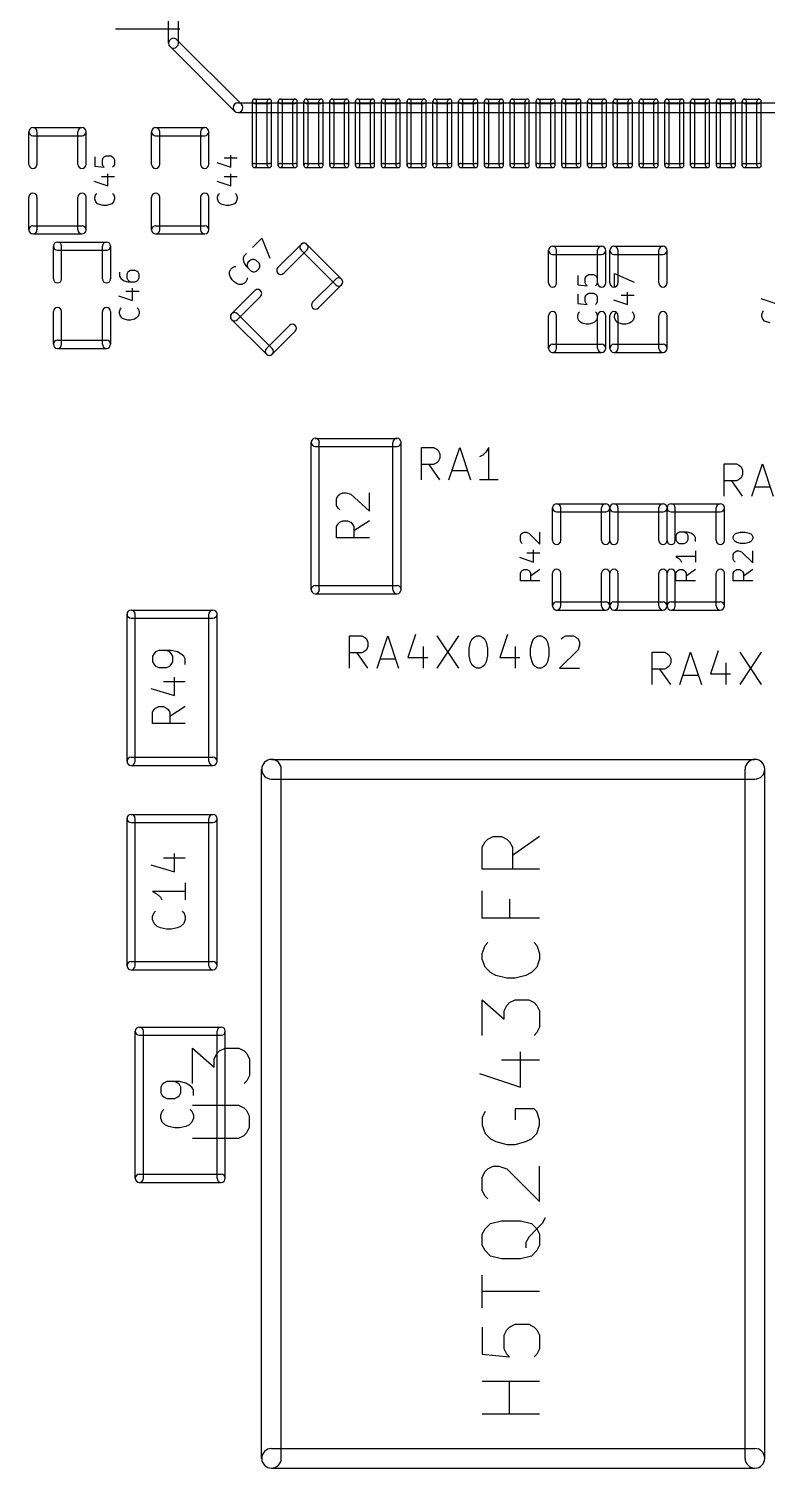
# Model space of a CAD drawing. Extents: x 51.7 to 137.6, y -122.1 to -55.4.
# Drawn here: x 101.28 to 112.74, y -122.11 to -99.75 of the extents above; entities that cross this region are included whole.
import ezdxf

# ---------------------------------------------------------------- set-up
doc = ezdxf.new("R2010")
doc.units = 0
doc.header["$MEASUREMENT"] = 0
doc.layers.add('BLACK', color=250, linetype='CONTINUOUS')

msp = doc.modelspace()

# ---------------------------------------------------------------- linework, layer by layer
at = {"layer": 'BLACK'}
for p, q in [((103.452, -99.9713), (103.452, -81.028)), ((103.604, -99.9713), (103.604, -81.028)), ((102.629, -99.7478), (103.627, -99.7478)), ((104.583, -100.918), (103.582, -99.9174)), ((104.475, -101.026), (103.474, -100.025)), ((104.529, -100.896), (123.472, -100.896)), ((104.529, -101.048), (123.472, -101.048)), ((104.752, -101.871), (104.752, -100.873)), ((104.785, -100.84), (105.016, -100.84)), ((104.785, -100.906), (105.016, -100.906)), ((104.818, -101.871), (104.818, -100.873)), ((104.983, -101.871), (104.983, -100.873)), ((105.049, -101.871), (105.049, -100.873)), ((105.154, -101.871), (105.154, -100.873)), ((105.187, -100.84), (105.415, -100.84)), ((105.187, -100.906), (105.415, -100.906)), ((105.22, -101.871), (105.22, -100.873)), ((105.382, -101.871), (105.382, -100.873)), ((105.448, -101.871), (105.448, -100.873)), ((105.552, -101.871), (105.552, -100.873)), ((105.585, -100.84), (105.817, -100.84)), ((105.585, -100.906), (105.817, -100.906)), ((105.618, -101.871), (105.618, -100.873)), ((105.783, -101.871), (105.783, -100.873)), ((105.85, -101.871), (105.85, -100.873)), ((105.954, -101.871), (105.954, -100.873)), ((105.987, -100.84), (106.215, -100.84)), ((105.987, -100.906), (106.215, -100.906)), ((106.02, -101.871), (106.02, -100.873)), ((106.182, -101.871), (106.182, -100.873)), ((106.248, -101.871), (106.248, -100.873)), ((106.352, -101.871), (106.352, -100.873)), ((106.385, -100.84), (106.617, -100.84)), ((106.385, -100.906), (106.617, -100.906)), ((106.418, -101.871), (106.418, -100.873)), ((106.584, -101.871), (106.584, -100.873)), ((106.65, -101.871), (106.65, -100.873)), ((106.754, -101.871), (106.754, -100.873)), ((106.787, -100.84), (107.015, -100.84)), ((106.787, -100.906), (107.015, -100.906)), ((106.82, -101.871), (106.82, -100.873)), ((106.982, -101.871), (106.982, -100.873)), ((107.048, -101.871), (107.048, -100.873)), ((107.153, -101.871), (107.153, -100.873)), ((107.186, -100.84), (107.417, -100.84)), ((107.186, -100.906), (107.417, -100.906)), ((107.219, -101.871), (107.219, -100.873)), ((107.384, -101.871), (107.384, -100.873)), ((107.45, -101.871), (107.45, -100.873)), ((107.554, -101.871), (107.554, -100.873)), ((107.587, -100.84), (107.815, -100.84)), ((107.587, -100.906), (107.815, -100.906)), ((107.62, -101.871), (107.62, -100.873)), ((107.782, -101.871), (107.782, -100.873)), ((107.849, -101.871), (107.849, -100.873)), ((107.953, -101.871), (107.953, -100.873)), ((107.986, -100.84), (108.217, -100.84)), ((107.986, -100.906), (108.217, -100.906)), ((108.019, -101.871), (108.019, -100.873)), ((108.184, -101.871), (108.184, -100.873)), ((108.25, -101.871), (108.25, -100.873)), ((108.354, -101.871), (108.354, -100.873)), ((108.387, -100.84), (108.616, -100.84)), ((108.387, -100.906), (108.616, -100.906)), ((108.42, -101.871), (108.42, -100.873)), ((108.583, -101.871), (108.583, -100.873)), ((108.649, -101.871), (108.649, -100.873)), ((108.753, -101.871), (108.753, -100.873)), ((108.786, -100.84), (109.017, -100.84)), ((108.786, -100.906), (109.017, -100.906)), ((108.819, -101.871), (108.819, -100.873)), ((108.984, -101.871), (108.984, -100.873)), ((109.05, -101.871), (109.05, -100.873)), ((109.154, -101.871), (109.154, -100.873)), ((109.187, -100.84), (109.416, -100.84)), ((109.187, -100.906), (109.416, -100.906)), ((109.22, -101.871), (109.22, -100.873)), ((109.383, -101.871), (109.383, -100.873)), ((109.449, -101.871), (109.449, -100.873)), ((109.553, -101.871), (109.553, -100.873)), ((109.586, -100.84), (109.817, -100.84)), ((109.586, -100.906), (109.817, -100.906)), ((109.619, -101.871), (109.619, -100.873)), ((109.784, -101.871), (109.784, -100.873)), ((109.85, -101.871), (109.85, -100.873)), ((109.954, -101.871), (109.954, -100.873)), ((109.987, -100.84), (110.216, -100.84)), ((109.987, -100.906), (110.216, -100.906)), ((110.02, -101.871), (110.02, -100.873)), ((110.183, -101.871), (110.183, -100.873)), ((110.249, -101.871), (110.249, -100.873)), ((110.353, -101.871), (110.353, -100.873)), ((110.386, -100.84), (110.617, -100.84)), ((110.386, -100.906), (110.617, -100.906)), ((110.419, -101.871), (110.419, -100.873)), ((110.584, -101.871), (110.584, -100.873)), ((110.65, -101.871), (110.65, -100.873)), ((110.754, -101.871), (110.754, -100.873)), ((110.787, -100.84), (111.016, -100.84)), ((110.787, -100.906), (111.016, -100.906)), ((110.82, -101.871), (110.82, -100.873)), ((110.983, -101.871), (110.983, -100.873)), ((111.049, -101.871), (111.049, -100.873)), ((111.153, -101.871), (111.153, -100.873)), ((111.186, -100.84), (111.417, -100.84)), ((111.186, -100.906), (111.417, -100.906)), ((111.219, -101.871), (111.219, -100.873)), ((111.384, -101.871), (111.384, -100.873)), ((111.45, -101.871), (111.45, -100.873)), ((111.554, -101.871), (111.554, -100.873)), ((111.587, -100.84), (111.816, -100.84)), ((111.587, -100.906), (111.816, -100.906)), ((111.62, -101.871), (111.62, -100.873)), ((111.783, -101.871), (111.783, -100.873)), ((111.849, -101.871), (111.849, -100.873)), ((111.953, -101.871), (111.953, -100.873)), ((111.986, -100.84), (112.217, -100.84)), ((111.986, -100.906), (112.217, -100.906)), ((112.019, -101.871), (112.019, -100.873)), ((112.184, -101.871), (112.184, -100.873)), ((112.25, -101.871), (112.25, -100.873)), ((112.354, -101.871), (112.354, -100.873)), ((112.387, -100.84), (112.616, -100.84)), ((112.387, -100.906), (112.616, -100.906)), ((112.421, -101.871), (112.421, -100.873)), ((112.583, -101.871), (112.583, -100.873)), ((112.649, -101.871), (112.649, -100.873)), ((101.283, -101.854), (101.283, -101.346)), ((101.346, -101.283), (102.108, -101.283)), ((101.346, -101.41), (102.108, -101.41)), ((101.41, -101.854), (101.41, -101.346)), ((102.045, -101.854), (102.045, -101.346)), ((102.172, -101.854), (102.172, -101.346)), ((103.188, -101.854), (103.188, -101.346)), ((103.251, -101.283), (104.013, -101.283)), ((103.251, -101.41), (104.013, -101.41)), ((103.315, -101.854), (103.315, -101.346)), ((103.95, -101.854), (103.95, -101.346)), ((104.077, -101.854), (104.077, -101.346)), ((102.453, -101.738), (102.482, -101.723)), ((102.482, -101.723), (102.554, -101.723)), ((102.554, -101.723), (102.583, -101.738)), ((104.416, -101.898), (104.416, -101.709)), ((102.308, -101.738), (102.308, -101.883)), ((102.308, -101.883), (102.453, -101.898)), ((102.424, -101.781), (102.438, -101.752)), ((102.424, -101.854), (102.424, -101.781)), ((102.438, -101.883), (102.424, -101.854)), ((102.438, -101.752), (102.453, -101.738)), ((102.453, -101.898), (102.438, -101.883)), ((102.583, -101.738), (102.598, -101.752)), ((102.598, -101.883), (102.583, -101.898)), ((102.598, -101.752), (102.612, -101.781)), ((102.612, -101.854), (102.598, -101.883)), ((102.612, -101.781), (102.612, -101.854)), ((104.198, -101.825), (104.416, -101.898)), ((104.314, -101.752), (104.517, -101.752)), ((104.785, -101.838), (105.016, -101.838)), ((104.785, -101.904), (105.016, -101.904)), ((105.187, -101.838), (105.415, -101.838)), ((105.187, -101.904), (105.415, -101.904)), ((105.585, -101.838), (105.817, -101.838)), ((105.585, -101.904), (105.817, -101.904)), ((105.987, -101.838), (106.215, -101.838)), ((105.987, -101.904), (106.215, -101.904)), ((106.385, -101.838), (106.617, -101.838)), ((106.385, -101.904), (106.617, -101.904)), ((106.787, -101.838), (107.015, -101.838)), ((106.787, -101.904), (107.015, -101.904)), ((107.186, -101.838), (107.417, -101.838)), ((107.186, -101.904), (107.417, -101.904)), ((107.587, -101.838), (107.815, -101.838)), ((107.587, -101.904), (107.815, -101.904)), ((107.986, -101.838), (108.217, -101.838)), ((107.986, -101.904), (108.217, -101.904)), ((108.387, -101.838), (108.616, -101.838)), ((108.387, -101.904), (108.616, -101.904)), ((108.786, -101.838), (109.017, -101.838)), ((108.786, -101.904), (109.017, -101.904)), ((109.187, -101.838), (109.416, -101.838)), ((109.187, -101.904), (109.416, -101.904)), ((109.586, -101.838), (109.817, -101.838)), ((109.586, -101.904), (109.817, -101.904)), ((109.987, -101.838), (110.216, -101.838)), ((109.987, -101.904), (110.216, -101.904)), ((110.386, -101.838), (110.617, -101.838)), ((110.386, -101.904), (110.617, -101.904)), ((110.787, -101.838), (111.016, -101.838)), ((110.787, -101.904), (111.016, -101.904)), ((111.186, -101.838), (111.417, -101.838)), ((111.186, -101.904), (111.417, -101.904)), ((111.587, -101.838), (111.816, -101.838)), ((111.587, -101.904), (111.816, -101.904)), ((111.986, -101.838), (112.217, -101.838)), ((111.986, -101.904), (112.217, -101.904)), ((112.387, -101.838), (112.616, -101.838)), ((112.387, -101.904), (112.616, -101.904)), ((102.293, -102.115), (102.511, -102.188)), ((102.409, -102.043), (102.612, -102.043)), ((102.511, -102.188), (102.511, -101.999)), ((104.198, -102.115), (104.416, -102.188)), ((104.314, -102.043), (104.517, -102.043)), ((104.416, -102.188), (104.416, -101.999)), ((101.283, -102.87), (101.283, -102.362)), ((101.41, -102.87), (101.41, -102.362)), ((102.045, -102.87), (102.045, -102.362)), ((102.172, -102.87), (102.172, -102.362)), ((102.308, -102.362), (102.322, -102.318)), ((102.308, -102.391), (102.308, -102.362)), ((102.322, -102.435), (102.308, -102.391)), ((102.322, -102.318), (102.337, -102.304)), ((102.583, -102.304), (102.598, -102.318)), ((102.598, -102.318), (102.612, -102.362)), ((102.612, -102.391), (102.598, -102.435)), ((102.612, -102.362), (102.612, -102.391)), ((103.188, -102.87), (103.188, -102.362)), ((103.315, -102.87), (103.315, -102.362)), ((103.95, -102.87), (103.95, -102.362)), ((104.077, -102.87), (104.077, -102.362)), ((104.213, -102.362), (104.227, -102.318)), ((104.213, -102.391), (104.213, -102.362)), ((104.227, -102.435), (104.213, -102.391)), ((104.227, -102.318), (104.242, -102.304)), ((104.488, -102.304), (104.503, -102.318)), ((104.503, -102.318), (104.517, -102.362)), ((104.517, -102.391), (104.503, -102.435)), ((104.517, -102.362), (104.517, -102.391)), ((102.351, -102.464), (102.322, -102.435)), ((102.38, -102.478), (102.351, -102.464)), ((102.438, -102.493), (102.38, -102.478)), ((102.482, -102.493), (102.438, -102.493)), ((102.54, -102.478), (102.482, -102.493)), ((102.569, -102.464), (102.54, -102.478)), ((102.598, -102.435), (102.569, -102.464)), ((104.256, -102.464), (104.227, -102.435)), ((104.285, -102.478), (104.256, -102.464)), ((104.343, -102.493), (104.285, -102.478)), ((104.387, -102.493), (104.343, -102.493)), ((104.445, -102.478), (104.387, -102.493)), ((104.474, -102.464), (104.445, -102.478)), ((104.503, -102.435), (104.474, -102.464)), ((101.346, -102.807), (102.108, -102.807)), ((103.251, -102.807), (104.013, -102.807)), ((101.346, -102.934), (102.108, -102.934)), ((101.727, -103.061), (102.489, -103.061)), ((103.251, -102.934), (104.013, -102.934)), ((104.754, -103.144), (104.898, -103)), ((104.898, -103), (105.021, -103.308)), ((101.664, -103.632), (101.664, -103.124)), ((101.727, -103.188), (102.489, -103.188)), ((101.791, -103.632), (101.791, -103.124)), ((102.426, -103.632), (102.426, -103.124)), ((102.553, -103.632), (102.553, -103.124)), ((104.621, -103.277), (104.611, -103.308)), ((104.662, -103.236), (104.621, -103.277)), ((105.508, -103.096), (105.148, -103.456)), ((105.597, -103.186), (105.238, -103.545)), ((106.046, -103.725), (105.508, -103.186)), ((106.136, -103.635), (105.597, -103.096)), ((109.347, -103.696), (109.347, -103.188)), ((109.411, -103.124), (110.173, -103.124)), ((109.411, -103.251), (110.173, -103.251)), ((109.474, -103.696), (109.474, -103.188)), ((110.109, -103.696), (110.109, -103.188)), ((110.236, -103.696), (110.236, -103.188)), ((110.3, -103.696), (110.3, -103.188)), ((110.363, -103.124), (111.125, -103.124)), ((110.363, -103.251), (111.125, -103.251)), ((110.427, -103.696), (110.427, -103.188)), ((111.062, -103.696), (111.062, -103.188)), ((111.189, -103.696), (111.189, -103.188)), ((102.863, -103.501), (102.834, -103.516)), ((102.935, -103.501), (102.863, -103.501)), ((102.964, -103.516), (102.935, -103.501)), ((104.395, -103.524), (104.416, -103.483)), ((104.416, -103.483), (104.436, -103.462)), ((104.436, -103.462), (104.477, -103.441)), ((104.477, -103.441), (104.498, -103.441)), ((104.611, -103.308), (104.611, -103.329)), ((104.611, -103.329), (104.621, -103.38)), ((104.621, -103.38), (104.652, -103.431)), ((104.652, -103.431), (104.734, -103.513)), ((104.683, -103.38), (104.672, -103.411)), ((104.672, -103.411), (104.672, -103.431)), ((104.672, -103.431), (104.683, -103.462)), ((104.724, -103.339), (104.683, -103.38)), ((104.754, -103.329), (104.724, -103.339)), ((104.734, -103.513), (104.765, -103.524)), ((104.775, -103.329), (104.754, -103.329)), ((104.806, -103.339), (104.775, -103.329)), ((104.785, -103.524), (104.816, -103.513)), ((104.857, -103.39), (104.806, -103.339)), ((104.816, -103.513), (104.857, -103.472)), ((104.867, -103.421), (104.857, -103.39)), ((104.857, -103.472), (104.867, -103.441)), ((104.867, -103.441), (104.867, -103.421)), ((102.689, -103.53), (102.689, -103.588)), ((102.689, -103.588), (102.703, -103.617)), ((102.703, -103.617), (102.718, -103.632)), ((102.718, -103.632), (102.761, -103.661)), ((102.761, -103.661), (102.819, -103.676)), ((102.819, -103.53), (102.805, -103.559)), ((102.805, -103.559), (102.805, -103.617)), ((102.805, -103.617), (102.819, -103.647)), ((102.834, -103.516), (102.819, -103.53)), ((102.819, -103.647), (102.834, -103.661)), ((102.819, -103.676), (102.935, -103.676)), ((102.834, -103.661), (102.863, -103.676)), ((102.935, -103.676), (102.964, -103.661)), ((102.979, -103.53), (102.964, -103.516)), ((102.964, -103.661), (102.979, -103.647)), ((102.993, -103.559), (102.979, -103.53)), ((102.979, -103.647), (102.993, -103.617)), ((102.993, -103.617), (102.993, -103.559)), ((104.395, -103.565), (104.395, -103.524)), ((104.406, -103.595), (104.395, -103.565)), ((104.436, -103.647), (104.406, -103.595)), ((104.467, -103.678), (104.436, -103.647)), ((104.518, -103.708), (104.467, -103.678)), ((104.549, -103.719), (104.518, -103.708)), ((104.59, -103.719), (104.549, -103.719)), ((104.631, -103.698), (104.59, -103.719)), ((104.652, -103.678), (104.631, -103.698)), ((104.672, -103.636), (104.652, -103.678)), ((104.672, -103.616), (104.672, -103.636)), ((104.765, -103.524), (104.785, -103.524)), ((105.687, -103.994), (106.046, -103.635)), ((105.777, -104.084), (106.136, -103.725)), ((109.801, -103.579), (109.801, -103.725)), ((109.801, -103.725), (109.946, -103.739)), ((109.917, -103.623), (109.931, -103.594)), ((109.917, -103.696), (109.917, -103.623)), ((109.931, -103.725), (109.917, -103.696)), ((109.931, -103.594), (109.946, -103.579)), ((109.946, -103.739), (109.931, -103.725)), ((109.946, -103.579), (109.975, -103.565)), ((109.975, -103.565), (110.047, -103.565)), ((110.047, -103.565), (110.076, -103.579)), ((110.076, -103.579), (110.091, -103.594)), ((110.091, -103.725), (110.076, -103.739)), ((110.091, -103.594), (110.105, -103.623)), ((110.105, -103.696), (110.091, -103.725)), ((110.105, -103.623), (110.105, -103.696)), ((110.372, -103.754), (110.372, -103.55)), ((110.372, -103.55), (110.677, -103.681)), ((102.674, -103.893), (102.892, -103.966)), ((102.79, -103.821), (102.993, -103.821)), ((102.892, -103.966), (102.892, -103.777)), ((104.43, -104.174), (104.789, -103.815)), ((104.52, -104.264), (104.879, -103.905)), ((109.801, -103.87), (109.801, -104.015)), ((109.917, -103.913), (109.931, -103.884)), ((109.917, -103.986), (109.917, -103.913)), ((109.931, -103.884), (109.946, -103.87)), ((109.946, -103.87), (109.975, -103.855)), ((109.975, -103.855), (110.047, -103.855)), ((110.047, -103.855), (110.076, -103.87)), ((110.076, -103.87), (110.091, -103.884)), ((110.091, -103.884), (110.105, -103.913)), ((110.105, -103.913), (110.105, -103.986)), ((110.358, -103.957), (110.575, -104.029)), ((110.474, -103.884), (110.677, -103.884)), ((110.575, -104.029), (110.575, -103.841)), ((112.644, -103.939), (112.861, -104.011)), ((101.664, -104.648), (101.664, -104.14)), ((101.791, -104.648), (101.791, -104.14)), ((102.426, -104.648), (102.426, -104.14)), ((102.553, -104.648), (102.553, -104.14)), ((102.689, -104.14), (102.703, -104.096)), ((102.689, -104.169), (102.689, -104.14)), ((102.703, -104.213), (102.689, -104.169)), ((102.703, -104.096), (102.718, -104.082)), ((102.964, -104.082), (102.979, -104.096)), ((102.979, -104.096), (102.993, -104.14)), ((102.993, -104.169), (102.979, -104.213)), ((102.993, -104.14), (102.993, -104.169)), ((105.058, -104.713), (104.52, -104.174)), ((109.801, -104.015), (109.946, -104.029)), ((109.801, -104.204), (109.815, -104.16)), ((109.815, -104.16), (109.83, -104.145)), ((109.931, -104.015), (109.917, -103.986)), ((109.946, -104.029), (109.931, -104.015)), ((110.091, -104.015), (110.076, -104.029)), ((110.076, -104.145), (110.091, -104.16)), ((110.105, -103.986), (110.091, -104.015)), ((110.091, -104.16), (110.105, -104.204)), ((110.372, -104.204), (110.387, -104.16)), ((110.387, -104.16), (110.401, -104.145)), ((110.648, -104.145), (110.662, -104.16)), ((110.662, -104.16), (110.677, -104.204)), ((112.658, -104.185), (112.673, -104.142)), ((112.673, -104.142), (112.687, -104.127)), ((102.732, -104.242), (102.703, -104.213)), ((102.761, -104.256), (102.732, -104.242)), ((102.819, -104.271), (102.761, -104.256)), ((102.863, -104.271), (102.819, -104.271)), ((102.921, -104.256), (102.863, -104.271)), ((102.95, -104.242), (102.921, -104.256)), ((102.979, -104.213), (102.95, -104.242)), ((104.969, -104.803), (104.43, -104.264)), ((105.328, -104.354), (104.969, -104.713)), ((109.347, -104.712), (109.347, -104.204)), ((109.474, -104.712), (109.474, -104.204)), ((109.801, -104.233), (109.801, -104.204)), ((109.815, -104.276), (109.801, -104.233)), ((109.844, -104.305), (109.815, -104.276)), ((109.873, -104.32), (109.844, -104.305)), ((109.931, -104.334), (109.873, -104.32)), ((109.975, -104.334), (109.931, -104.334)), ((110.033, -104.32), (109.975, -104.334)), ((110.062, -104.305), (110.033, -104.32)), ((110.091, -104.276), (110.062, -104.305)), ((110.105, -104.233), (110.091, -104.276)), ((110.105, -104.204), (110.105, -104.233)), ((110.109, -104.712), (110.109, -104.204)), ((110.236, -104.712), (110.236, -104.204)), ((110.3, -104.712), (110.3, -104.204)), ((110.372, -104.233), (110.372, -104.204)), ((110.387, -104.276), (110.372, -104.233)), ((110.416, -104.305), (110.387, -104.276)), ((110.445, -104.32), (110.416, -104.305)), ((110.427, -104.712), (110.427, -104.204)), ((110.503, -104.334), (110.445, -104.32)), ((110.546, -104.334), (110.503, -104.334)), ((110.604, -104.32), (110.546, -104.334)), ((110.633, -104.305), (110.604, -104.32)), ((110.662, -104.276), (110.633, -104.305)), ((110.677, -104.233), (110.662, -104.276)), ((110.677, -104.204), (110.677, -104.233)), ((111.062, -104.712), (111.062, -104.204)), ((111.189, -104.712), (111.189, -104.204)), ((112.658, -104.214), (112.658, -104.185)), ((112.673, -104.258), (112.658, -104.214)), ((112.702, -104.287), (112.673, -104.258)), ((112.731, -104.301), (112.702, -104.287)), ((112.789, -104.316), (112.731, -104.301)), ((101.727, -104.585), (102.489, -104.585)), ((105.418, -104.443), (105.058, -104.803)), ((101.727, -104.712), (102.489, -104.712)), ((109.411, -104.648), (110.173, -104.648)), ((109.411, -104.775), (110.173, -104.775)), ((110.363, -104.648), (111.125, -104.648)), ((110.363, -104.775), (111.125, -104.775)), ((105.664, -108.458), (105.664, -106.172)), ((105.728, -106.109), (106.998, -106.109)), ((105.791, -108.458), (105.791, -106.172)), ((106.934, -108.458), (106.934, -106.172)), ((107.061, -108.458), (107.061, -106.172)), ((105.728, -106.236), (106.998, -106.236)), ((107.375, -106.752), (107.375, -106.252)), ((107.375, -106.252), (107.565, -106.252)), ((107.565, -106.252), (107.613, -106.276)), ((107.613, -106.276), (107.637, -106.3)), ((107.637, -106.3), (107.66, -106.348)), ((107.66, -106.419), (107.637, -106.467)), ((107.66, -106.348), (107.66, -106.419)), ((107.803, -106.752), (107.97, -106.252)), ((107.97, -106.252), (108.137, -106.752)), ((108.327, -106.371), (108.279, -106.395)), ((108.375, -106.324), (108.327, -106.371)), ((108.422, -106.252), (108.375, -106.324)), ((108.422, -106.752), (108.422, -106.252)), ((107.565, -106.514), (107.375, -106.514)), ((107.66, -106.752), (107.494, -106.514)), ((107.613, -106.49), (107.565, -106.514)), ((107.637, -106.467), (107.613, -106.49)), ((107.851, -106.61), (108.089, -106.61)), ((112.074, -107.006), (112.074, -106.506)), ((112.074, -106.506), (112.264, -106.506)), ((112.264, -106.506), (112.312, -106.53)), ((112.312, -106.53), (112.336, -106.554)), ((112.336, -106.554), (112.359, -106.602)), ((112.359, -106.602), (112.359, -106.673)), ((112.502, -107.006), (112.669, -106.506)), ((112.669, -106.506), (112.836, -107.006)), ((108.565, -106.752), (108.279, -106.752)), ((112.264, -106.768), (112.074, -106.768)), ((112.359, -107.006), (112.193, -106.768)), ((112.312, -106.744), (112.264, -106.768)), ((112.336, -106.721), (112.312, -106.744)), ((112.359, -106.673), (112.336, -106.721)), ((112.55, -106.864), (112.788, -106.864)), ((106.06, -107.043), (106.084, -106.999)), ((106.06, -107.152), (106.06, -107.043)), ((106.084, -106.999), (106.109, -106.978)), ((106.109, -106.978), (106.157, -106.956)), ((106.157, -106.956), (106.205, -106.956)), ((106.205, -106.956), (106.278, -106.978)), ((106.278, -106.978), (106.568, -107.239)), ((106.568, -107.239), (106.568, -106.956)), ((106.084, -107.195), (106.06, -107.152)), ((106.109, -107.217), (106.084, -107.195)), ((109.411, -107.696), (109.411, -107.188)), ((109.474, -107.125), (110.236, -107.125)), ((109.474, -107.252), (110.236, -107.252)), ((109.538, -107.696), (109.538, -107.188)), ((110.173, -107.696), (110.173, -107.188)), ((110.3, -107.696), (110.3, -107.188)), ((110.3, -107.696), (110.3, -107.188)), ((110.363, -107.125), (111.125, -107.125)), ((110.363, -107.252), (111.125, -107.252)), ((110.427, -107.696), (110.427, -107.188)), ((111.062, -107.696), (111.062, -107.188)), ((111.189, -107.696), (111.189, -107.188)), ((111.189, -107.696), (111.189, -107.188)), ((111.252, -107.125), (112.014, -107.125)), ((111.252, -107.252), (112.014, -107.252)), ((111.316, -107.696), (111.316, -107.188)), ((111.951, -107.696), (111.951, -107.188)), ((112.078, -107.696), (112.078, -107.188)), ((106.06, -107.478), (106.084, -107.435)), ((106.06, -107.652), (106.06, -107.478)), ((106.084, -107.435), (106.109, -107.413)), ((106.109, -107.413), (106.157, -107.391)), ((106.157, -107.391), (106.229, -107.391)), ((106.229, -107.391), (106.278, -107.413)), ((106.278, -107.413), (106.302, -107.435)), ((106.302, -107.435), (106.326, -107.478)), ((106.568, -107.391), (106.326, -107.544)), ((106.326, -107.478), (106.326, -107.652)), ((106.568, -107.652), (106.06, -107.652)), ((108.912, -107.623), (108.926, -107.594)), ((108.912, -107.696), (108.912, -107.623)), ((108.926, -107.725), (108.912, -107.696)), ((108.926, -107.594), (108.941, -107.58)), ((108.941, -107.74), (108.926, -107.725)), ((108.941, -107.58), (108.97, -107.565)), ((108.97, -107.565), (108.999, -107.565)), ((108.999, -107.565), (109.042, -107.58)), ((109.042, -107.58), (109.216, -107.754)), ((109.216, -107.754), (109.216, -107.565)), ((111.339, -107.594), (111.325, -107.623)), ((111.325, -107.623), (111.325, -107.681)), ((111.325, -107.681), (111.339, -107.711)), ((111.354, -107.58), (111.339, -107.594)), ((111.339, -107.711), (111.354, -107.725)), ((111.383, -107.565), (111.354, -107.58)), ((111.354, -107.725), (111.383, -107.74)), ((111.499, -107.565), (111.383, -107.565)), ((111.383, -107.74), (111.455, -107.74)), ((111.484, -107.58), (111.455, -107.565)), ((111.455, -107.74), (111.484, -107.725)), ((111.499, -107.594), (111.484, -107.58)), ((111.484, -107.725), (111.499, -107.711)), ((111.557, -107.58), (111.499, -107.565)), ((111.513, -107.623), (111.499, -107.594)), ((111.499, -107.711), (111.513, -107.681)), ((111.513, -107.681), (111.513, -107.623)), ((111.6, -107.609), (111.557, -107.58)), ((111.615, -107.623), (111.6, -107.609)), ((111.629, -107.652), (111.615, -107.623)), ((111.629, -107.711), (111.629, -107.652)), ((112.214, -107.638), (112.228, -107.609)), ((112.214, -107.667), (112.214, -107.638)), ((112.228, -107.696), (112.214, -107.667)), ((112.228, -107.609), (112.243, -107.594)), ((112.243, -107.711), (112.228, -107.696)), ((112.243, -107.594), (112.272, -107.58)), ((112.272, -107.725), (112.243, -107.711)), ((112.272, -107.58), (112.33, -107.565)), ((112.33, -107.74), (112.272, -107.725)), ((112.33, -107.565), (112.402, -107.565)), ((112.402, -107.74), (112.33, -107.74)), ((112.402, -107.565), (112.46, -107.58)), ((112.46, -107.725), (112.402, -107.74)), ((112.46, -107.58), (112.489, -107.594)), ((112.489, -107.711), (112.46, -107.725)), ((112.489, -107.594), (112.504, -107.609)), ((112.504, -107.696), (112.489, -107.711)), ((112.504, -107.609), (112.518, -107.638)), ((112.518, -107.667), (112.504, -107.696)), ((112.518, -107.638), (112.518, -107.667)), ((108.897, -107.957), (109.115, -108.03)), ((109.013, -107.885), (109.216, -107.885)), ((109.115, -108.03), (109.115, -107.841)), ((111.629, -107.943), (111.325, -107.943)), ((111.325, -107.943), (111.368, -107.972)), ((111.368, -107.972), (111.397, -108.001)), ((111.629, -107.856), (111.629, -108.03)), ((112.214, -107.914), (112.228, -107.885)), ((112.214, -107.986), (112.214, -107.914)), ((112.228, -107.885), (112.243, -107.87)), ((112.243, -107.87), (112.272, -107.856)), ((112.272, -107.856), (112.301, -107.856)), ((112.301, -107.856), (112.344, -107.87)), ((112.344, -107.87), (112.518, -108.044)), ((112.518, -108.044), (112.518, -107.856)), ((108.912, -108.204), (108.926, -108.175)), ((108.912, -108.32), (108.912, -108.204)), ((108.926, -108.175), (108.941, -108.16)), ((108.941, -108.16), (108.97, -108.146)), ((108.97, -108.146), (109.013, -108.146)), ((109.013, -108.146), (109.042, -108.16)), ((109.042, -108.16), (109.057, -108.175)), ((109.057, -108.175), (109.071, -108.204)), ((109.216, -108.146), (109.071, -108.248)), ((109.071, -108.204), (109.071, -108.32)), ((109.411, -108.712), (109.411, -108.204)), ((109.538, -108.712), (109.538, -108.204)), ((110.173, -108.712), (110.173, -108.204)), ((110.3, -108.712), (110.3, -108.204)), ((110.3, -108.712), (110.3, -108.204)), ((110.427, -108.712), (110.427, -108.204)), ((111.062, -108.712), (111.062, -108.204)), ((111.189, -108.712), (111.189, -108.204)), ((111.189, -108.712), (111.189, -108.204)), ((111.316, -108.712), (111.316, -108.204)), ((111.325, -108.204), (111.339, -108.175)), ((111.325, -108.32), (111.325, -108.204)), ((111.339, -108.175), (111.354, -108.16)), ((111.354, -108.16), (111.383, -108.146)), ((111.383, -108.146), (111.426, -108.146)), ((111.397, -108.001), (111.412, -108.03)), ((111.426, -108.146), (111.455, -108.16)), ((111.455, -108.16), (111.47, -108.175)), ((111.47, -108.175), (111.484, -108.204)), ((111.629, -108.146), (111.484, -108.248)), ((111.484, -108.204), (111.484, -108.32)), ((111.951, -108.712), (111.951, -108.204)), ((112.078, -108.712), (112.078, -108.204)), ((112.228, -108.015), (112.214, -107.986)), ((112.214, -108.204), (112.228, -108.175)), ((112.214, -108.32), (112.214, -108.204)), ((112.243, -108.03), (112.228, -108.015)), ((112.228, -108.175), (112.243, -108.16)), ((112.243, -108.16), (112.272, -108.146)), ((112.272, -108.146), (112.315, -108.146)), ((112.315, -108.146), (112.344, -108.16)), ((112.344, -108.16), (112.359, -108.175)), ((112.359, -108.175), (112.373, -108.204)), ((112.518, -108.146), (112.373, -108.248)), ((112.373, -108.204), (112.373, -108.32)), ((105.728, -108.395), (106.998, -108.395)), ((109.216, -108.32), (108.912, -108.32)), ((111.629, -108.32), (111.325, -108.32)), ((112.518, -108.32), (112.214, -108.32)), ((105.728, -108.522), (106.998, -108.522)), ((109.474, -108.649), (110.236, -108.649)), ((110.363, -108.649), (111.125, -108.649)), ((111.252, -108.649), (112.014, -108.649)), ((102.807, -111.125), (102.807, -108.839)), ((102.87, -108.776), (104.14, -108.776)), ((102.934, -111.125), (102.934, -108.839)), ((104.077, -111.125), (104.077, -108.839)), ((104.204, -111.125), (104.204, -108.839)), ((109.474, -108.776), (110.236, -108.776)), ((110.363, -108.776), (111.125, -108.776)), ((111.252, -108.776), (112.014, -108.776)), ((102.87, -108.903), (104.14, -108.903)), ((106.259, -109.677), (106.259, -109.177)), ((106.259, -109.177), (106.45, -109.177)), ((106.45, -109.177), (106.497, -109.201)), ((106.497, -109.201), (106.521, -109.225)), ((106.521, -109.225), (106.545, -109.273)), ((106.545, -109.273), (106.545, -109.344)), ((106.688, -109.677), (106.854, -109.177)), ((106.854, -109.177), (107.021, -109.677)), ((107.283, -109.154), (107.164, -109.511)), ((107.616, -109.177), (107.95, -109.677)), ((107.95, -109.177), (107.616, -109.677)), ((108.116, -109.368), (108.14, -109.273)), ((108.14, -109.273), (108.164, -109.225)), ((108.164, -109.225), (108.188, -109.201)), ((108.188, -109.201), (108.235, -109.177)), ((108.235, -109.177), (108.283, -109.177)), ((108.283, -109.177), (108.331, -109.201)), ((108.331, -109.201), (108.354, -109.225)), ((108.354, -109.225), (108.378, -109.273)), ((108.378, -109.273), (108.402, -109.368)), ((108.712, -109.154), (108.593, -109.511)), ((109.069, -109.368), (109.093, -109.273)), ((109.093, -109.273), (109.116, -109.225)), ((109.116, -109.225), (109.14, -109.201)), ((109.14, -109.201), (109.188, -109.177)), ((109.188, -109.177), (109.235, -109.177)), ((109.235, -109.177), (109.283, -109.201)), ((109.283, -109.201), (109.307, -109.225)), ((109.307, -109.225), (109.331, -109.273)), ((109.331, -109.273), (109.354, -109.368)), ((109.545, -109.225), (109.569, -109.201)), ((109.569, -109.201), (109.616, -109.177)), ((109.616, -109.177), (109.735, -109.177)), ((109.735, -109.177), (109.783, -109.201)), ((109.783, -109.201), (109.807, -109.225)), ((109.807, -109.225), (109.831, -109.273)), ((109.831, -109.32), (109.807, -109.392)), ((109.831, -109.273), (109.831, -109.32)), ((103.227, -109.449), (103.203, -109.492)), ((103.203, -109.492), (103.203, -109.579)), ((103.251, -109.427), (103.227, -109.449)), ((103.299, -109.405), (103.251, -109.427)), ((103.493, -109.405), (103.299, -109.405)), ((103.469, -109.427), (103.42, -109.405)), ((103.493, -109.449), (103.469, -109.427)), ((103.59, -109.427), (103.493, -109.405)), ((103.517, -109.492), (103.493, -109.449)), ((103.517, -109.579), (103.517, -109.492)), ((103.662, -109.47), (103.59, -109.427)), ((103.686, -109.492), (103.662, -109.47)), ((103.711, -109.536), (103.686, -109.492)), ((103.711, -109.623), (103.711, -109.536)), ((106.45, -109.439), (106.259, -109.439)), ((106.545, -109.677), (106.378, -109.439)), ((106.497, -109.415), (106.45, -109.439)), ((106.521, -109.392), (106.497, -109.415)), ((106.545, -109.344), (106.521, -109.392)), ((106.735, -109.535), (106.973, -109.535)), ((107.164, -109.511), (107.473, -109.511)), ((107.402, -109.344), (107.402, -109.677)), ((108.116, -109.487), (108.116, -109.368)), ((108.14, -109.582), (108.116, -109.487)), ((108.402, -109.487), (108.378, -109.582)), ((108.402, -109.368), (108.402, -109.487)), ((108.593, -109.511), (108.902, -109.511)), ((108.831, -109.344), (108.831, -109.677)), ((109.069, -109.487), (109.069, -109.368)), ((109.093, -109.582), (109.069, -109.487)), ((109.354, -109.487), (109.331, -109.582)), ((109.354, -109.368), (109.354, -109.487)), ((109.807, -109.392), (109.521, -109.677)), ((110.958, -109.931), (110.958, -109.431)), ((110.958, -109.431), (111.149, -109.431)), ((111.149, -109.431), (111.196, -109.455)), ((111.196, -109.455), (111.22, -109.479)), ((111.22, -109.479), (111.244, -109.527)), ((111.244, -109.527), (111.244, -109.598)), ((111.387, -109.931), (111.553, -109.431)), ((111.553, -109.431), (111.72, -109.931)), ((111.982, -109.408), (111.863, -109.765)), ((112.315, -109.431), (112.649, -109.931)), ((112.649, -109.431), (112.315, -109.931)), ((103.203, -109.579), (103.227, -109.623)), ((103.227, -109.623), (103.251, -109.645)), ((103.251, -109.645), (103.299, -109.666)), ((103.299, -109.666), (103.42, -109.666)), ((103.42, -109.666), (103.469, -109.645)), ((103.469, -109.645), (103.493, -109.623)), ((103.493, -109.623), (103.517, -109.579)), ((108.164, -109.63), (108.14, -109.582)), ((108.188, -109.654), (108.164, -109.63)), ((108.235, -109.677), (108.188, -109.654)), ((108.283, -109.677), (108.235, -109.677)), ((108.331, -109.654), (108.283, -109.677)), ((108.354, -109.63), (108.331, -109.654)), ((108.378, -109.582), (108.354, -109.63)), ((109.116, -109.63), (109.093, -109.582)), ((109.14, -109.654), (109.116, -109.63)), ((109.188, -109.677), (109.14, -109.654)), ((109.235, -109.677), (109.188, -109.677)), ((109.283, -109.654), (109.235, -109.677)), ((109.307, -109.63), (109.283, -109.654)), ((109.331, -109.582), (109.307, -109.63)), ((109.521, -109.677), (109.831, -109.677)), ((111.149, -109.693), (110.958, -109.693)), ((111.244, -109.931), (111.077, -109.693)), ((111.196, -109.669), (111.149, -109.693)), ((111.22, -109.646), (111.196, -109.669)), ((111.244, -109.598), (111.22, -109.646)), ((111.863, -109.765), (112.172, -109.765)), ((112.101, -109.598), (112.101, -109.931)), ((103.178, -109.993), (103.541, -110.102)), ((103.372, -109.884), (103.711, -109.884)), ((103.541, -110.102), (103.541, -109.819)), ((111.434, -109.789), (111.672, -109.789)), ((103.203, -110.363), (103.227, -110.319)), ((103.203, -110.537), (103.203, -110.363)), ((103.227, -110.319), (103.251, -110.298)), ((103.251, -110.298), (103.299, -110.276)), ((103.299, -110.276), (103.372, -110.276)), ((103.372, -110.276), (103.42, -110.298)), ((103.42, -110.298), (103.445, -110.319)), ((103.445, -110.319), (103.469, -110.363)), ((103.711, -110.276), (103.469, -110.428)), ((103.469, -110.363), (103.469, -110.537)), ((103.711, -110.537), (103.203, -110.537)), ((102.87, -111.062), (104.14, -111.062)), ((105.049, -111.096), (112.552, -111.096)), ((102.87, -111.189), (104.14, -111.189)), ((104.896, -121.952), (104.896, -111.249)), ((105.201, -121.952), (105.201, -111.249)), ((112.4, -121.952), (112.4, -111.249)), ((112.704, -121.952), (112.704, -111.249)), ((105.049, -111.401), (112.552, -111.401)), ((102.87, -111.951), (104.14, -111.951)), ((102.807, -114.3), (102.807, -112.014)), ((102.87, -112.078), (104.14, -112.078)), ((102.934, -114.3), (102.934, -112.014)), ((104.077, -114.3), (104.077, -112.014)), ((104.204, -114.3), (104.204, -112.014)), ((108.321, -112.461), (108.363, -112.376)), ((108.363, -112.376), (108.406, -112.334)), ((108.406, -112.334), (108.49, -112.291)), ((108.49, -112.291), (108.617, -112.291)), ((108.617, -112.291), (108.702, -112.334)), ((108.702, -112.334), (108.744, -112.376)), ((108.744, -112.376), (108.787, -112.461)), ((109.21, -112.291), (108.787, -112.588)), ((103.372, -112.624), (103.711, -112.624)), ((103.541, -112.841), (103.541, -112.558)), ((108.321, -112.799), (108.321, -112.461)), ((108.787, -112.461), (108.787, -112.799)), ((103.178, -112.732), (103.541, -112.841)), ((109.21, -112.799), (108.321, -112.799)), ((103.711, -113.015), (103.711, -113.277)), ((103.711, -113.146), (103.203, -113.146)), ((103.203, -113.146), (103.275, -113.19)), ((103.275, -113.19), (103.324, -113.233)), ((103.324, -113.233), (103.348, -113.277)), ((108.321, -113.561), (108.321, -113.138)), ((108.744, -113.265), (108.744, -113.561)), ((103.203, -113.538), (103.227, -113.473)), ((103.203, -113.582), (103.203, -113.538)), ((103.227, -113.473), (103.251, -113.451)), ((103.662, -113.451), (103.686, -113.473)), ((103.686, -113.473), (103.711, -113.538)), ((103.711, -113.538), (103.711, -113.582)), ((109.21, -113.561), (108.321, -113.561)), ((103.227, -113.647), (103.203, -113.582)), ((103.275, -113.69), (103.227, -113.647)), ((103.324, -113.712), (103.275, -113.69)), ((103.42, -113.734), (103.324, -113.712)), ((103.493, -113.734), (103.42, -113.734)), ((103.59, -113.712), (103.493, -113.734)), ((103.638, -113.69), (103.59, -113.712)), ((103.686, -113.647), (103.638, -113.69)), ((103.711, -113.582), (103.686, -113.647)), ((108.321, -114.112), (108.363, -113.985)), ((108.363, -113.985), (108.406, -113.942)), ((109.125, -113.942), (109.168, -113.985)), ((109.168, -113.985), (109.21, -114.112)), ((102.87, -114.237), (104.14, -114.237)), ((108.321, -114.196), (108.321, -114.112)), ((108.363, -114.323), (108.321, -114.196)), ((109.21, -114.196), (109.168, -114.323)), ((109.21, -114.112), (109.21, -114.196)), ((102.87, -114.364), (104.14, -114.364)), ((108.448, -114.408), (108.363, -114.323)), ((108.533, -114.45), (108.448, -114.408)), ((108.702, -114.493), (108.533, -114.45)), ((108.998, -114.45), (108.829, -114.493)), ((109.083, -114.408), (108.998, -114.45)), ((109.168, -114.323), (109.083, -114.408)), ((108.829, -114.493), (108.702, -114.493)), ((108.321, -115.382), (108.321, -114.832)), ((108.321, -114.832), (108.66, -115.128)), ((108.66, -115.001), (108.702, -114.916)), ((108.702, -114.916), (108.744, -114.874)), ((108.744, -114.874), (108.829, -114.832)), ((108.829, -114.832), (109.041, -114.832)), ((109.041, -114.832), (109.125, -114.874)), ((109.125, -114.874), (109.168, -114.916)), ((109.168, -114.916), (109.21, -115.001)), ((108.66, -115.128), (108.66, -115.001)), ((109.21, -115.001), (109.21, -115.255)), ((102.934, -117.602), (102.934, -115.316)), ((102.997, -115.253), (104.267, -115.253)), ((103.061, -117.602), (103.061, -115.316)), ((104.204, -117.602), (104.204, -115.316)), ((104.331, -117.602), (104.331, -115.316)), ((109.168, -115.34), (109.125, -115.382)), ((109.21, -115.255), (109.168, -115.34)), ((102.997, -115.38), (104.267, -115.38)), ((103.821, -116.131), (103.821, -115.58)), ((103.821, -115.58), (104.16, -115.877)), ((104.244, -115.623), (104.329, -115.58)), ((104.329, -115.58), (104.541, -115.58)), ((104.541, -115.58), (104.625, -115.623)), ((104.16, -115.75), (104.202, -115.665)), ((104.16, -115.877), (104.16, -115.75)), ((104.202, -115.665), (104.244, -115.623)), ((104.625, -115.623), (104.668, -115.665)), ((104.668, -115.665), (104.71, -115.75)), ((104.71, -115.75), (104.71, -116.004)), ((108.617, -115.763), (109.21, -115.763)), ((108.914, -116.186), (108.914, -115.636)), ((104.71, -116.004), (104.668, -116.088)), ((108.279, -115.975), (108.914, -116.186)), ((103.354, -116.143), (103.33, -116.187)), ((103.33, -116.187), (103.33, -116.274)), ((103.378, -116.122), (103.354, -116.143)), ((103.426, -116.1), (103.378, -116.122)), ((103.62, -116.1), (103.426, -116.1)), ((103.596, -116.122), (103.547, -116.1)), ((103.62, -116.143), (103.596, -116.122)), ((103.717, -116.122), (103.62, -116.1)), ((103.644, -116.187), (103.62, -116.143)), ((103.644, -116.274), (103.644, -116.187)), ((103.789, -116.165), (103.717, -116.122)), ((103.813, -116.187), (103.789, -116.165)), ((103.838, -116.23), (103.813, -116.187)), ((103.838, -116.317), (103.838, -116.23)), ((104.668, -116.088), (104.625, -116.131)), ((103.33, -116.274), (103.354, -116.317)), ((103.354, -116.317), (103.378, -116.339)), ((103.378, -116.339), (103.426, -116.361)), ((103.426, -116.361), (103.547, -116.361)), ((103.547, -116.361), (103.596, -116.339)), ((103.596, -116.339), (103.62, -116.317)), ((103.62, -116.317), (103.644, -116.274)), ((104.541, -116.469), (103.821, -116.469)), ((104.625, -116.512), (104.541, -116.469)), ((103.33, -116.622), (103.354, -116.557)), ((103.33, -116.666), (103.33, -116.622)), ((103.354, -116.731), (103.33, -116.666)), ((103.354, -116.557), (103.378, -116.535)), ((103.789, -116.535), (103.813, -116.557)), ((103.813, -116.557), (103.838, -116.622)), ((103.838, -116.666), (103.813, -116.731)), ((103.838, -116.622), (103.838, -116.666)), ((104.668, -116.554), (104.625, -116.512)), ((104.71, -116.639), (104.668, -116.554)), ((104.71, -116.808), (104.71, -116.639)), ((108.363, -116.567), (108.321, -116.652)), ((108.321, -116.652), (108.321, -116.779)), ((109.125, -116.525), (108.829, -116.525)), ((108.829, -116.525), (108.829, -116.694)), ((109.168, -116.567), (109.125, -116.525)), ((109.21, -116.694), (109.168, -116.567)), ((109.21, -116.779), (109.21, -116.694)), ((103.402, -116.775), (103.354, -116.731)), ((103.451, -116.796), (103.402, -116.775)), ((103.547, -116.818), (103.451, -116.796)), ((103.62, -116.818), (103.547, -116.818)), ((103.717, -116.796), (103.62, -116.818)), ((103.765, -116.775), (103.717, -116.796)), ((103.813, -116.731), (103.765, -116.775)), ((104.625, -116.935), (104.668, -116.893)), ((104.668, -116.893), (104.71, -116.808)), ((108.321, -116.779), (108.363, -116.906)), ((108.363, -116.906), (108.448, -116.991)), ((109.083, -116.991), (109.168, -116.906)), ((109.168, -116.906), (109.21, -116.779)), ((103.821, -116.977), (104.541, -116.977)), ((104.541, -116.977), (104.625, -116.935)), ((108.448, -116.991), (108.533, -117.033)), ((108.533, -117.033), (108.702, -117.075)), ((108.702, -117.075), (108.829, -117.075)), ((108.829, -117.075), (108.998, -117.033)), ((108.998, -117.033), (109.083, -116.991)), ((102.997, -117.539), (104.267, -117.539)), ((108.321, -117.583), (108.363, -117.499)), ((108.321, -117.795), (108.321, -117.583)), ((108.363, -117.499), (108.406, -117.456)), ((108.406, -117.456), (108.49, -117.414)), ((108.49, -117.414), (108.575, -117.414)), ((108.575, -117.414), (108.702, -117.456)), ((108.702, -117.456), (109.21, -117.964)), ((109.21, -117.964), (109.21, -117.414)), ((102.997, -117.666), (104.267, -117.666)), ((108.363, -117.88), (108.321, -117.795)), ((108.406, -117.922), (108.363, -117.88)), ((108.448, -118.303), (108.617, -118.261)), ((108.617, -118.261), (108.914, -118.261)), ((108.914, -118.261), (109.083, -118.303)), ((109.295, -118.218), (109.252, -118.303)), ((108.321, -118.472), (108.363, -118.388)), ((108.321, -118.642), (108.321, -118.472)), ((108.363, -118.388), (108.448, -118.303)), ((109.168, -118.388), (109.041, -118.515)), ((109.083, -118.303), (109.168, -118.388)), ((109.252, -118.303), (109.168, -118.388)), ((109.168, -118.388), (109.21, -118.472)), ((109.21, -118.472), (109.21, -118.642)), ((108.363, -118.726), (108.321, -118.642)), ((109.041, -118.515), (108.998, -118.599)), ((108.998, -118.599), (108.998, -118.684)), ((109.21, -118.642), (109.168, -118.726)), ((108.448, -118.811), (108.363, -118.726)), ((108.617, -118.853), (108.448, -118.811)), ((108.914, -118.853), (108.617, -118.853)), ((109.083, -118.811), (108.914, -118.853)), ((109.168, -118.726), (109.083, -118.811)), ((108.321, -119.615), (108.321, -119.107)), ((109.21, -119.361), (108.321, -119.361)), ((108.321, -119.912), (108.321, -120.335)), ((108.66, -120.039), (108.702, -119.954)), ((108.66, -120.25), (108.66, -120.039)), ((108.702, -119.954), (108.744, -119.912)), ((108.744, -119.912), (108.829, -119.869)), ((108.829, -119.869), (109.041, -119.869)), ((109.041, -119.869), (109.125, -119.912)), ((109.125, -119.912), (109.168, -119.954)), ((109.168, -119.954), (109.21, -120.039)), ((109.21, -120.039), (109.21, -120.25)), ((108.702, -120.335), (108.66, -120.25)), ((109.21, -120.25), (109.168, -120.335)), ((108.321, -120.335), (108.744, -120.377)), ((108.744, -120.377), (108.702, -120.335)), ((109.168, -120.335), (109.125, -120.377)), ((109.21, -120.758), (108.321, -120.758)), ((108.744, -121.266), (108.744, -120.758)), ((109.21, -121.266), (108.321, -121.266)), ((105.049, -121.8), (112.552, -121.8)), ((105.049, -122.105), (112.552, -122.105))]:
    msp.add_line(p, q, dxfattribs=at)
for centre, radius, start, end in [((103.528, -99.9713), 0.0762, 405, 585), ((103.528, -99.9713), 0.0762, 180, 360), ((104.529, -100.972), 0.0762, 90, 270), ((104.529, -100.972), 0.0762, 225, 405), ((104.785, -100.873), 0.033, 90, 270), ((104.785, -100.873), 0.033, 360, 540), ((105.016, -100.873), 0.033, 360, 540), ((105.016, -100.873), 0.033, 270, 450), ((105.187, -100.873), 0.033, 90, 270), ((105.187, -100.873), 0.033, 360, 540), ((105.415, -100.873), 0.033, 360, 540), ((105.415, -100.873), 0.033, 270, 450), ((105.585, -100.873), 0.033, 90, 270), ((105.585, -100.873), 0.033, 360, 540), ((105.817, -100.873), 0.033, 360, 540), ((105.817, -100.873), 0.033, 270, 450), ((105.987, -100.873), 0.033, 90, 270), ((105.987, -100.873), 0.033, 360, 540), ((106.215, -100.873), 0.033, 360, 540), ((106.215, -100.873), 0.033, 270, 450), ((106.385, -100.873), 0.033, 90, 270), ((106.385, -100.873), 0.033, 360, 540), ((106.617, -100.873), 0.033, 360, 540), ((106.617, -100.873), 0.033, 270, 450), ((106.787, -100.873), 0.033, 90, 270), ((106.787, -100.873), 0.033, 360, 540), ((107.015, -100.873), 0.033, 360, 540), ((107.015, -100.873), 0.033, 270, 450), ((107.186, -100.873), 0.033, 90, 270), ((107.186, -100.873), 0.033, 360, 540), ((107.417, -100.873), 0.033, 360, 540), ((107.417, -100.873), 0.033, 270, 450), ((107.587, -100.873), 0.033, 90, 270), ((107.587, -100.873), 0.033, 360, 540), ((107.815, -100.873), 0.033, 360, 540), ((107.815, -100.873), 0.033, 270, 450), ((107.986, -100.873), 0.033, 90, 270), ((107.986, -100.873), 0.033, 360, 540), ((108.217, -100.873), 0.033, 360, 540), ((108.217, -100.873), 0.033, 270, 450), ((108.387, -100.873), 0.033, 90, 270), ((108.387, -100.873), 0.033, 360, 540), ((108.616, -100.873), 0.033, 360, 540), ((108.616, -100.873), 0.033, 270, 450), ((108.786, -100.873), 0.033, 90, 270), ((108.786, -100.873), 0.033, 360, 540), ((109.017, -100.873), 0.033, 360, 540), ((109.017, -100.873), 0.033, 270, 450), ((109.187, -100.873), 0.033, 90, 270), ((109.187, -100.873), 0.033, 360, 540), ((109.416, -100.873), 0.033, 360, 540), ((109.416, -100.873), 0.033, 270, 450), ((109.586, -100.873), 0.033, 90, 270), ((109.586, -100.873), 0.033, 360, 540), ((109.817, -100.873), 0.033, 360, 540), ((109.817, -100.873), 0.033, 270, 450), ((109.987, -100.873), 0.033, 90, 270), ((109.987, -100.873), 0.033, 360, 540), ((110.216, -100.873), 0.033, 360, 540), ((110.216, -100.873), 0.033, 270, 450), ((110.386, -100.873), 0.033, 90, 270), ((110.386, -100.873), 0.033, 360, 540), ((110.617, -100.873), 0.033, 360, 540), ((110.617, -100.873), 0.033, 270, 450), ((110.787, -100.873), 0.033, 90, 270), ((110.787, -100.873), 0.033, 360, 540), ((111.016, -100.873), 0.033, 360, 540), ((111.016, -100.873), 0.033, 270, 450), ((111.186, -100.873), 0.033, 90, 270), ((111.186, -100.873), 0.033, 360, 540), ((111.417, -100.873), 0.033, 360, 540), ((111.417, -100.873), 0.033, 270, 450), ((111.587, -100.873), 0.033, 90, 270), ((111.587, -100.873), 0.033, 360, 540), ((111.816, -100.873), 0.033, 360, 540), ((111.816, -100.873), 0.033, 270, 450), ((111.986, -100.873), 0.033, 90, 270), ((111.986, -100.873), 0.033, 360, 540), ((112.217, -100.873), 0.033, 360, 540), ((112.217, -100.873), 0.033, 270, 450), ((112.387, -100.873), 0.033, 90, 270), ((112.387, -100.873), 0.033, 360, 540), ((112.616, -100.873), 0.033, 360, 540), ((112.616, -100.873), 0.033, 270, 450), ((101.346, -101.346), 0.0635, 360, 540), ((101.346, -101.346), 0.0635, 90, 270), ((102.108, -101.346), 0.0635, 360, 540), ((102.108, -101.346), 0.0635, 270, 450), ((103.251, -101.346), 0.0635, 360, 540), ((103.251, -101.346), 0.0635, 90, 270), ((104.013, -101.346), 0.0635, 360, 540), ((104.013, -101.346), 0.0635, 270, 450), ((101.346, -101.854), 0.0635, 180, 360), ((102.108, -101.854), 0.0635, 180, 360), ((103.251, -101.854), 0.0635, 180, 360), ((104.013, -101.854), 0.0635, 180, 360), ((104.785, -101.871), 0.033, 90, 270), ((104.785, -101.871), 0.033, 180, 360), ((105.016, -101.871), 0.033, 180, 360), ((105.016, -101.871), 0.033, 270, 450), ((105.187, -101.871), 0.033, 90, 270), ((105.187, -101.871), 0.033, 180, 360), ((105.415, -101.871), 0.033, 180, 360), ((105.415, -101.871), 0.033, 270, 450), ((105.585, -101.871), 0.033, 90, 270), ((105.585, -101.871), 0.033, 180, 360), ((105.817, -101.871), 0.033, 180, 360), ((105.817, -101.871), 0.033, 270, 450), ((105.987, -101.871), 0.033, 90, 270), ((105.987, -101.871), 0.033, 180, 360), ((106.215, -101.871), 0.033, 180, 360), ((106.215, -101.871), 0.033, 270, 450), ((106.385, -101.871), 0.033, 90, 270), ((106.385, -101.871), 0.033, 180, 360), ((106.617, -101.871), 0.033, 180, 360), ((106.617, -101.871), 0.033, 270, 450), ((106.787, -101.871), 0.033, 90, 270), ((106.787, -101.871), 0.033, 180, 360), ((107.015, -101.871), 0.033, 180, 360), ((107.015, -101.871), 0.033, 270, 450), ((107.186, -101.871), 0.033, 90, 270), ((107.186, -101.871), 0.033, 180, 360), ((107.417, -101.871), 0.033, 180, 360), ((107.417, -101.871), 0.033, 270, 450), ((107.587, -101.871), 0.033, 90, 270), ((107.587, -101.871), 0.033, 180, 360), ((107.815, -101.871), 0.033, 180, 360), ((107.815, -101.871), 0.033, 270, 450), ((107.986, -101.871), 0.033, 90, 270), ((107.986, -101.871), 0.033, 180, 360), ((108.217, -101.871), 0.033, 180, 360), ((108.217, -101.871), 0.033, 270, 450), ((108.387, -101.871), 0.033, 90, 270), ((108.387, -101.871), 0.033, 180, 360), ((108.616, -101.871), 0.033, 180, 360), ((108.616, -101.871), 0.033, 270, 450), ((108.786, -101.871), 0.033, 90, 270), ((108.786, -101.871), 0.033, 180, 360), ((109.017, -101.871), 0.033, 180, 360), ((109.017, -101.871), 0.033, 270, 450), ((109.187, -101.871), 0.033, 90, 270), ((109.187, -101.871), 0.033, 180, 360), ((109.416, -101.871), 0.033, 180, 360), ((109.416, -101.871), 0.033, 270, 450), ((109.586, -101.871), 0.033, 90, 270), ((109.586, -101.871), 0.033, 180, 360), ((109.817, -101.871), 0.033, 180, 360), ((109.817, -101.871), 0.033, 270, 450), ((109.987, -101.871), 0.033, 90, 270), ((109.987, -101.871), 0.033, 180, 360), ((110.216, -101.871), 0.033, 180, 360), ((110.216, -101.871), 0.033, 270, 450), ((110.386, -101.871), 0.033, 90, 270), ((110.386, -101.871), 0.033, 180, 360), ((110.617, -101.871), 0.033, 180, 360), ((110.617, -101.871), 0.033, 270, 450), ((110.787, -101.871), 0.033, 90, 270), ((110.787, -101.871), 0.033, 180, 360), ((111.016, -101.871), 0.033, 180, 360), ((111.016, -101.871), 0.033, 270, 450), ((111.186, -101.871), 0.033, 90, 270), ((111.186, -101.871), 0.033, 180, 360), ((111.417, -101.871), 0.033, 180, 360), ((111.417, -101.871), 0.033, 270, 450), ((111.587, -101.871), 0.033, 90, 270), ((111.587, -101.871), 0.033, 180, 360), ((111.816, -101.871), 0.033, 180, 360), ((111.816, -101.871), 0.033, 270, 450), ((111.986, -101.871), 0.033, 90, 270), ((111.986, -101.871), 0.033, 180, 360), ((112.217, -101.871), 0.033, 180, 360), ((112.217, -101.871), 0.033, 270, 450), ((112.387, -101.871), 0.033, 90, 270), ((112.387, -101.871), 0.033, 180, 360), ((112.616, -101.871), 0.033, 180, 360), ((112.616, -101.871), 0.033, 270, 450), ((101.346, -102.362), 0.0635, 360, 540), ((102.108, -102.362), 0.0635, 360, 540), ((103.251, -102.362), 0.0635, 360, 540), ((104.013, -102.362), 0.0635, 360, 540), ((101.346, -102.87), 0.0635, 90, 270), ((102.108, -102.87), 0.0635, 270, 450), ((103.251, -102.87), 0.0635, 90, 270), ((104.013, -102.87), 0.0635, 270, 450), ((101.346, -102.87), 0.0635, 180, 360), ((101.727, -103.124), 0.0635, 360, 540), ((101.727, -103.124), 0.0635, 90, 270), ((102.108, -102.87), 0.0635, 180, 360), ((102.489, -103.124), 0.0635, 360, 540), ((102.489, -103.124), 0.0635, 270, 450), ((103.251, -102.87), 0.0635, 180, 360), ((104.013, -102.87), 0.0635, 180, 360), ((105.552, -103.141), 0.0635, 405, 585), ((105.552, -103.141), 0.0635, -45, 135), ((109.411, -103.188), 0.0635, 360, 540), ((109.411, -103.188), 0.0635, 90, 270), ((110.173, -103.188), 0.0635, 360, 540), ((110.173, -103.188), 0.0635, 270, 450), ((110.363, -103.188), 0.0635, 90, 270), ((110.363, -103.188), 0.0635, 360, 540), ((111.125, -103.188), 0.0635, 360, 540), ((111.125, -103.188), 0.0635, 270, 450), ((105.193, -103.5), 0.0635, 135, 315), ((101.727, -103.632), 0.0635, 180, 360), ((102.489, -103.632), 0.0635, 180, 360), ((106.091, -103.68), 0.0635, 315, 495), ((106.091, -103.68), 0.0635, 225, 405), ((109.411, -103.696), 0.0635, 180, 360), ((110.173, -103.696), 0.0635, 180, 360), ((110.363, -103.696), 0.0635, 180, 360), ((111.125, -103.696), 0.0635, 180, 360), ((104.834, -103.86), 0.0635, 315, 495), ((101.727, -104.14), 0.0635, 360, 540), ((102.489, -104.14), 0.0635, 360, 540), ((104.475, -104.219), 0.0635, 405, 585), ((104.475, -104.219), 0.0635, 135, 315), ((105.732, -104.039), 0.0635, 135, 315), ((109.411, -104.204), 0.0635, 360, 540), ((110.173, -104.204), 0.0635, 360, 540), ((110.363, -104.204), 0.0635, 360, 540), ((111.125, -104.204), 0.0635, 360, 540), ((105.373, -104.399), 0.0635, -45, 135), ((101.727, -104.648), 0.0635, 90, 270), ((102.489, -104.648), 0.0635, 270, 450), ((101.727, -104.648), 0.0635, 180, 360), ((102.489, -104.648), 0.0635, 180, 360), ((105.014, -104.758), 0.0635, 135, 315), ((105.014, -104.758), 0.0635, 225, 405), ((109.411, -104.712), 0.0635, 90, 270), ((109.411, -104.712), 0.0635, 180, 360), ((110.173, -104.712), 0.0635, 180, 360), ((110.173, -104.712), 0.0635, 270, 450), ((110.363, -104.712), 0.0635, 90, 270), ((110.363, -104.712), 0.0635, 180, 360), ((111.125, -104.712), 0.0635, 180, 360), ((111.125, -104.712), 0.0635, 270, 450), ((105.728, -106.172), 0.0635, 360, 540), ((105.728, -106.172), 0.0635, 90, 270), ((106.998, -106.172), 0.0635, 360, 540), ((106.998, -106.172), 0.0635, 270, 450), ((109.474, -107.188), 0.0635, 90, 270), ((109.474, -107.188), 0.0635, 360, 540), ((110.236, -107.188), 0.0635, 360, 540), ((110.236, -107.188), 0.0635, 270, 450), ((110.363, -107.188), 0.0635, 360, 540), ((110.363, -107.188), 0.0635, 90, 270), ((111.125, -107.188), 0.0635, 360, 540), ((111.125, -107.188), 0.0635, 270, 450), ((111.252, -107.188), 0.0635, 360, 540), ((111.252, -107.188), 0.0635, 90, 270), ((112.014, -107.188), 0.0635, 360, 540), ((112.014, -107.188), 0.0635, 270, 450), ((109.474, -107.696), 0.0635, 180, 360), ((110.236, -107.696), 0.0635, 180, 360), ((110.363, -107.696), 0.0635, 180, 360), ((111.125, -107.696), 0.0635, 180, 360), ((111.252, -107.696), 0.0635, 180, 360), ((112.014, -107.696), 0.0635, 180, 360), ((109.474, -108.204), 0.0635, 360, 540), ((110.236, -108.204), 0.0635, 360, 540), ((110.363, -108.204), 0.0635, 360, 540), ((111.125, -108.204), 0.0635, 360, 540), ((111.252, -108.204), 0.0635, 360, 540), ((112.014, -108.204), 0.0635, 360, 540), ((105.728, -108.458), 0.0635, 90, 270), ((106.998, -108.458), 0.0635, 270, 450), ((105.728, -108.458), 0.0635, 180, 360), ((106.998, -108.458), 0.0635, 180, 360), ((109.474, -108.712), 0.0635, 90, 270), ((110.236, -108.712), 0.0635, 270, 450), ((110.363, -108.712), 0.0635, 90, 270), ((111.125, -108.712), 0.0635, 270, 450), ((111.252, -108.712), 0.0635, 90, 270), ((112.014, -108.712), 0.0635, 270, 450), ((102.87, -108.839), 0.0635, 360, 540), ((102.87, -108.839), 0.0635, 90, 270), ((104.14, -108.839), 0.0635, 360, 540), ((104.14, -108.839), 0.0635, 270, 450), ((109.474, -108.712), 0.0635, 180, 360), ((110.236, -108.712), 0.0635, 180, 360), ((110.363, -108.712), 0.0635, 180, 360), ((111.125, -108.712), 0.0635, 180, 360), ((111.252, -108.712), 0.0635, 180, 360), ((112.014, -108.712), 0.0635, 180, 360), ((102.87, -111.125), 0.0635, 90, 270), ((104.14, -111.125), 0.0635, 270, 450), ((105.049, -111.249), 0.1524, 90, 270), ((105.049, -111.249), 0.1524, 360, 540), ((112.552, -111.249), 0.1524, 360, 540), ((112.552, -111.249), 0.1524, 270, 450), ((102.87, -111.125), 0.0635, 180, 360), ((104.14, -111.125), 0.0635, 180, 360), ((102.87, -112.014), 0.0635, 360, 540), ((102.87, -112.014), 0.0635, 90, 270), ((104.14, -112.014), 0.0635, 360, 540), ((104.14, -112.014), 0.0635, 270, 450), ((102.87, -114.3), 0.0635, 90, 270), ((104.14, -114.3), 0.0635, 270, 450), ((102.87, -114.3), 0.0635, 180, 360), ((104.14, -114.3), 0.0635, 180, 360), ((102.997, -115.316), 0.0635, 360, 540), ((102.997, -115.316), 0.0635, 90, 270), ((104.267, -115.316), 0.0635, 360, 540), ((104.267, -115.316), 0.0635, 270, 450), ((102.997, -117.602), 0.0635, 90, 270), ((104.267, -117.602), 0.0635, 270, 450), ((102.997, -117.602), 0.0635, 180, 360), ((104.267, -117.602), 0.0635, 180, 360), ((105.049, -121.952), 0.1524, 90, 270), ((112.552, -121.952), 0.1524, 270, 450), ((105.049, -121.952), 0.1524, 180, 360), ((112.552, -121.952), 0.1524, 180, 360)]:
    msp.add_arc(centre, radius, start, end, dxfattribs=at)

doc.saveas('drawing.dxf')
